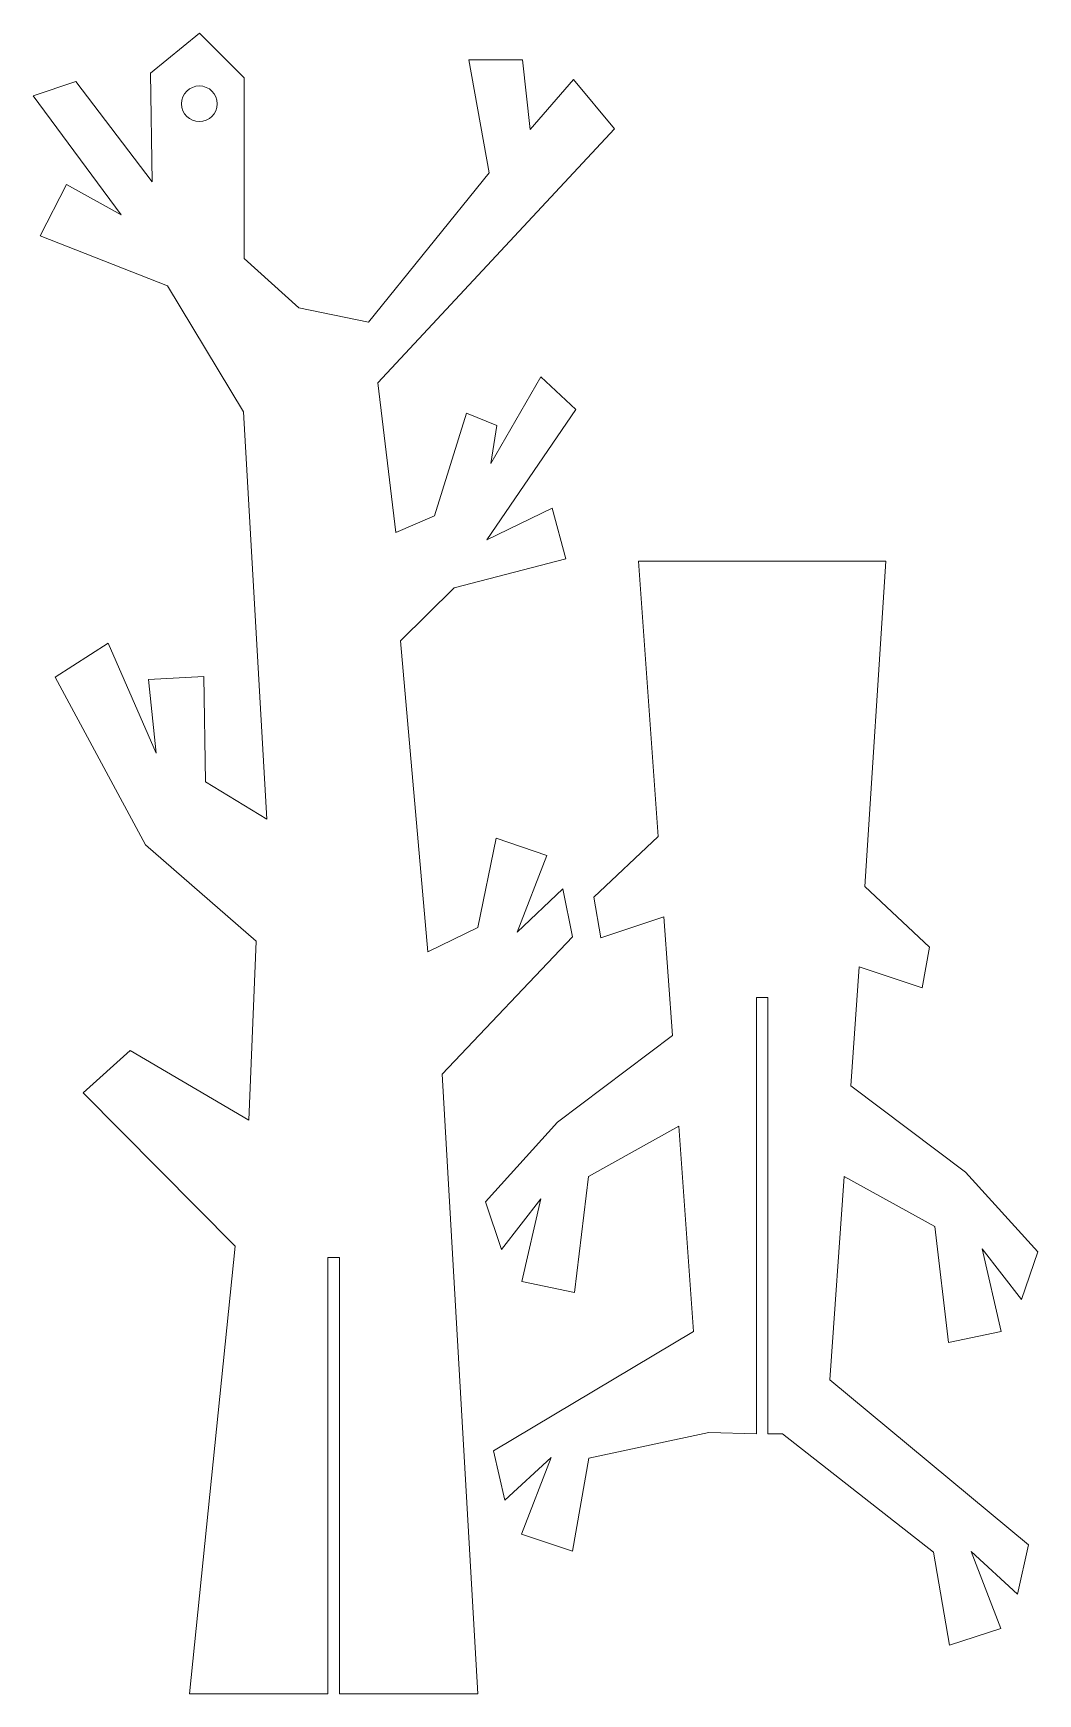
# Model space of a CAD drawing. Header units: millimetres. Extents: x -390 to 390, y -645 to 645.
import ezdxf

# ---------------------------------------------------------------- set-up
doc = ezdxf.new("R2010")
doc.units = ezdxf.units.MM
doc.header["$MEASUREMENT"] = 0
doc.layers.add('Camada 1', color=7, linetype='Continuous')

msp = doc.modelspace()

# ---------------------------------------------------------------- linework, layer by layer
at = {"layer": 'Camada 1', "color": 250, "lineweight": 20}
for points, knots in [([(-44.805, -645), (-44.805, -645), (-152.2748, -645), (-152.2748, -645), (-152.2748, -645), (-152.2748, -645), (-152.2748, -306.0132), (-152.2748, -306.0132), (-152.2748, -306.0132), (-152.2748, -306.0132), (-161.2748, -306.0132), (-161.2748, -306.0132), (-161.2748, -306.0132), (-161.2748, -306.0132), (-161.2748, -645), (-161.2748, -645), (-161.2748, -645), (-161.2748, -645), (-268.7445, -645), (-268.7445, -645), (-268.7445, -645), (-268.7445, -645), (-233.3854, -297.3072), (-233.3854, -297.3072), (-233.3854, -297.3072), (-233.3854, -297.3072), (-351.2475, -178.2662), (-351.2475, -178.2662), (-351.2475, -178.2662), (-351.2475, -178.2662), (-314.7107, -145.2653), (-314.7107, -145.2653), (-314.7107, -145.2653), (-314.7107, -145.2653), (-222.7778, -199.4814), (-222.7778, -199.4814), (-222.7778, -199.4814), (-222.7778, -199.4814), (-216.8849, -60.4047), (-216.8849, -60.4047), (-216.8849, -60.4047), (-216.8849, -60.4047), (-302.9243, 14.438), (-302.9243, 14.438), (-302.9243, 14.438), (-302.9243, 14.438), (-373.0518, 144.6756), (-373.0518, 144.6756), (-373.0518, 144.6756), (-373.0518, 144.6756), (-331.8003, 171.1945), (-331.8003, 171.1945), (-331.8003, 171.1945), (-331.8003, 171.1945), (-294.6738, 85.7443), (-294.6738, 85.7443), (-294.6738, 85.7443), (-294.6738, 85.7443), (-300.5667, 142.9077), (-300.5667, 142.9077), (-300.5667, 142.9077), (-300.5667, 142.9077), (-257.5473, 145.2647), (-257.5473, 145.2647), (-257.5473, 145.2647), (-257.5473, 145.2647), (-256.3685, 63.3509), (-256.3685, 63.3509), (-256.3685, 63.3509), (-256.3685, 63.3509), (-208.6344, 34.4743), (-208.6344, 34.4743), (-208.6344, 34.4743), (-208.6344, 34.4743), (-226.9023, 350.9336), (-226.9023, 350.9336), (-226.9023, 350.9336), (-226.9023, 350.9336), (-285.833, 448.7594), (-285.833, 448.7594), (-285.833, 448.7594), (-285.833, 448.7594), (-384.837, 487.6538), (-384.837, 487.6538), (-384.837, 487.6538), (-384.837, 487.6538), (-364.211, 527.4325), (-364.211, 527.4325), (-364.211, 527.4325), (-364.211, 527.4325), (-321.7807, 503.8597), (-321.7807, 503.8597), (-321.7807, 503.8597), (-321.7807, 503.8597), (-390.1397, 596.3817), (-390.1397, 596.3817), (-390.1397, 596.3817), (-390.1397, 596.3817), (-357.1382, 607.5784), (-357.1382, 607.5784), (-357.1382, 607.5784), (-357.1382, 607.5784), (-297.6177, 529.495), (-297.6177, 529.495), (-297.6177, 529.495), (-297.6177, 529.495), (-299.0911, 614.061), (-299.0911, 614.061), (-299.0911, 614.061), (-299.0911, 614.061), (-261.0809, 645), (-261.0809, 645), (-261.0809, 645), (-261.0809, 645), (-226.3115, 610.2306), (-226.3115, 610.2306), (-226.3115, 610.2306), (-226.3115, 610.2306), (-226.3115, 469.9751), (-226.3115, 469.9751), (-226.3115, 469.9751), (-226.3115, 469.9751), (-183.8812, 431.6703), (-183.8812, 431.6703), (-183.8812, 431.6703), (-183.8812, 431.6703), (-129.6645, 420.4731), (-129.6645, 420.4731), (-129.6645, 420.4731), (-129.6645, 420.4731), (-35.9643, 536.5672), (-35.9643, 536.5672), (-35.9643, 536.5672), (-35.9643, 536.5672), (-51.8756, 624.3745), (-51.8756, 624.3745), (-51.8756, 624.3745), (-51.8756, 624.3745), (-10.035, 624.3745), (-10.035, 624.3745), (-10.035, 624.3745), (-10.035, 624.3745), (-4.1416, 570.1579), (-4.1416, 570.1579), (-4.1416, 570.1579), (-4.1416, 570.1579), (29.4491, 609.0523), (29.4491, 609.0523), (29.4491, 609.0523), (29.4491, 609.0523), (61.2718, 570.7476), (61.2718, 570.7476), (61.2718, 570.7476), (61.2718, 570.7476), (-122.5928, 373.3287), (-122.5928, 373.3287), (-122.5928, 373.3287), (-122.5928, 373.3287), (-108.4494, 257.2345), (-108.4494, 257.2345), (-108.4494, 257.2345), (-108.4494, 257.2345), (-78.3946, 270.1991), (-78.3946, 270.1991), (-78.3946, 270.1991), (-78.3946, 270.1991), (-53.6436, 349.7559), (-53.6436, 349.7559), (-53.6436, 349.7559), (-53.6436, 349.7559), (-30.0714, 340.3271), (-30.0714, 340.3271), (-30.0714, 340.3271), (-30.0714, 340.3271), (-34.786, 310.8615), (-34.786, 310.8615), (-34.786, 310.8615), (-34.786, 310.8615), (4.1084, 378.0428), (4.1084, 378.0428), (4.1084, 378.0428), (4.1084, 378.0428), (31.217, 352.7026), (31.217, 352.7026), (31.217, 352.7026), (31.217, 352.7026), (-37.7322, 251.3416), (-37.7322, 251.3416), (-37.7322, 251.3416), (-37.7322, 251.3416), (12.948, 276.0926), (12.948, 276.0926), (12.948, 276.0926), (12.948, 276.0926), (23.5556, 236.6085), (23.5556, 236.6085), (23.5556, 236.6085), (23.5556, 236.6085), (-63.0729, 214.2145), (-63.0729, 214.2145), (-63.0729, 214.2145), (-63.0729, 214.2145), (-104.9135, 172.963), (-104.9135, 172.963), (-104.9135, 172.963), (-104.9135, 172.963), (-83.6989, -68.6547), (-83.6989, -68.6547), (-83.6989, -68.6547), (-83.6989, -68.6547), (-44.8045, -49.7966), (-44.8045, -49.7966), (-44.8045, -49.7966), (-44.8045, -49.7966), (-30.661, 19.7418), (-30.661, 19.7418), (-30.661, 19.7418), (-30.661, 19.7418), (8.8225, 6.188), (8.8225, 6.188), (8.8225, 6.188), (8.8225, 6.188), (-14.1606, -53.3324), (-14.1606, -53.3324), (-14.1606, -53.3324), (-14.1606, -53.3324), (21.198, -19.7418), (21.198, -19.7418), (21.198, -19.7418), (21.198, -19.7418), (28.8589, -56.8683), (28.8589, -56.8683), (28.8589, -56.8683), (28.8589, -56.8683), (-72.5022, -163.5337), (-72.5022, -163.5337), (-72.5022, -163.5337), (-72.5022, -163.5337), (-44.805, -645), (-44.805, -645)], [0, 0, 0, 0, 0.016393443, 0.016393443, 0.016393443, 0.016393443, 0.032786885, 0.032786885, 0.032786885, 0.032786885, 0.049180328, 0.049180328, 0.049180328, 0.049180328, 0.06557377, 0.06557377, 0.06557377, 0.06557377, 0.081967213, 0.081967213, 0.081967213, 0.081967213, 0.098360656, 0.098360656, 0.098360656, 0.098360656, 0.114754098, 0.114754098, 0.114754098, 0.114754098, 0.131147541, 0.131147541, 0.131147541, 0.131147541, 0.147540984, 0.147540984, 0.147540984, 0.147540984, 0.163934426, 0.163934426, 0.163934426, 0.163934426, 0.180327869, 0.180327869, 0.180327869, 0.180327869, 0.196721311, 0.196721311, 0.196721311, 0.196721311, 0.213114754, 0.213114754, 0.213114754, 0.213114754, 0.229508197, 0.229508197, 0.229508197, 0.229508197, 0.245901639, 0.245901639, 0.245901639, 0.245901639, 0.262295082, 0.262295082, 0.262295082, 0.262295082, 0.278688525, 0.278688525, 0.278688525, 0.278688525, 0.295081967, 0.295081967, 0.295081967, 0.295081967, 0.31147541, 0.31147541, 0.31147541, 0.31147541, 0.327868852, 0.327868852, 0.327868852, 0.327868852, 0.344262295, 0.344262295, 0.344262295, 0.344262295, 0.360655738, 0.360655738, 0.360655738, 0.360655738, 0.37704918, 0.37704918, 0.37704918, 0.37704918, 0.393442623, 0.393442623, 0.393442623, 0.393442623, 0.409836066, 0.409836066, 0.409836066, 0.409836066, 0.426229508, 0.426229508, 0.426229508, 0.426229508, 0.442622951, 0.442622951, 0.442622951, 0.442622951, 0.459016393, 0.459016393, 0.459016393, 0.459016393, 0.475409836, 0.475409836, 0.475409836, 0.475409836, 0.491803279, 0.491803279, 0.491803279, 0.491803279, 0.508196721, 0.508196721, 0.508196721, 0.508196721, 0.524590164, 0.524590164, 0.524590164, 0.524590164, 0.540983607, 0.540983607, 0.540983607, 0.540983607, 0.557377049, 0.557377049, 0.557377049, 0.557377049, 0.573770492, 0.573770492, 0.573770492, 0.573770492, 0.590163934, 0.590163934, 0.590163934, 0.590163934, 0.606557377, 0.606557377, 0.606557377, 0.606557377, 0.62295082, 0.62295082, 0.62295082, 0.62295082, 0.639344262, 0.639344262, 0.639344262, 0.639344262, 0.655737705, 0.655737705, 0.655737705, 0.655737705, 0.672131148, 0.672131148, 0.672131148, 0.672131148, 0.68852459, 0.68852459, 0.68852459, 0.68852459, 0.704918033, 0.704918033, 0.704918033, 0.704918033, 0.721311475, 0.721311475, 0.721311475, 0.721311475, 0.737704918, 0.737704918, 0.737704918, 0.737704918, 0.754098361, 0.754098361, 0.754098361, 0.754098361, 0.770491803, 0.770491803, 0.770491803, 0.770491803, 0.786885246, 0.786885246, 0.786885246, 0.786885246, 0.803278689, 0.803278689, 0.803278689, 0.803278689, 0.819672131, 0.819672131, 0.819672131, 0.819672131, 0.836065574, 0.836065574, 0.836065574, 0.836065574, 0.852459016, 0.852459016, 0.852459016, 0.852459016, 0.868852459, 0.868852459, 0.868852459, 0.868852459, 0.885245902, 0.885245902, 0.885245902, 0.885245902, 0.901639344, 0.901639344, 0.901639344, 0.901639344, 0.918032787, 0.918032787, 0.918032787, 0.918032787, 0.93442623, 0.93442623, 0.93442623, 0.93442623, 0.950819672, 0.950819672, 0.950819672, 0.950819672, 0.967213115, 0.967213115, 0.967213115, 0.967213115, 1, 1, 1, 1]), ([(-261.0809, 604.0397), (-253.4323, 604.0397), (-247.232, 597.8395), (-247.232, 590.1909), (-247.232, 590.1909), (-247.232, 582.5423), (-253.4323, 576.342), (-261.0809, 576.342), (-261.0809, 576.342), (-268.7295, 576.342), (-274.9298, 582.5423), (-274.9298, 590.1909), (-274.9298, 590.1909), (-274.9298, 597.8395), (-268.7295, 604.0397), (-261.0809, 604.0397)], [0, 0, 0, 0, 0.2, 0.2, 0.2, 0.2, 0.4, 0.4, 0.4, 0.4, 0.6, 0.6, 0.6, 0.6, 1, 1, 1, 1]), ([(99.7226, -41.3197), (99.7226, -41.3197), (50.7522, -57.8004), (50.7522, -57.8004), (50.7522, -57.8004), (50.7522, -57.8004), (45.303, -26.1568), (45.303, -26.1568), (45.303, -26.1568), (45.303, -26.1568), (95.2742, 20.9358), (95.2742, 20.9358), (95.2742, 20.9358), (95.2742, 20.9358), (79.9835, 234.9102), (79.9835, 234.9102), (79.9835, 234.9102), (79.9835, 234.9102), (272.1002, 234.9102), (272.1002, 234.9102), (272.1002, 234.9102), (272.1002, 234.9102), (255.9303, -17.95), (255.9303, -17.95), (255.9303, -17.95), (255.9303, -17.95), (305.9056, -65.0383), (305.9056, -65.0383), (305.9056, -65.0383), (305.9056, -65.0383), (300.4593, -96.6824), (300.4593, -96.6824), (300.4593, -96.6824), (300.4593, -96.6824), (251.4873, -80.2059), (251.4873, -80.2059), (251.4873, -80.2059), (251.4873, -80.2059), (244.8912, -172.6225), (244.8912, -172.6225), (244.8912, -172.6225), (244.8912, -172.6225), (334.0447, -239.8482), (334.0447, -239.8482), (334.0447, -239.8482), (334.0447, -239.8482), (390.1397, -301.5932), (390.1397, -301.5932), (390.1397, -301.5932), (390.1397, -301.5932), (377.5526, -338.6755), (377.5526, -338.6755), (377.5526, -338.6755), (377.5526, -338.6755), (347.0341, -299.2997), (347.0341, -299.2997), (347.0341, -299.2997), (347.0341, -299.2997), (361.8007, -363.6073), (361.8007, -363.6073), (361.8007, -363.6073), (361.8007, -363.6073), (320.8519, -372.0916), (320.8519, -372.0916), (320.8519, -372.0916), (320.8519, -372.0916), (310.0929, -282.0746), (310.0929, -282.0746), (310.0929, -282.0746), (310.0929, -282.0746), (239.8661, -243.0314), (239.8661, -243.0314), (239.8661, -243.0314), (239.8661, -243.0314), (228.5222, -401.2336), (228.5222, -401.2336), (228.5222, -401.2336), (228.5222, -401.2336), (382.9524, -529.2856), (382.9524, -529.2856), (382.9524, -529.2856), (382.9524, -529.2856), (374.405, -567.578), (374.405, -567.578), (374.405, -567.578), (374.405, -567.578), (338.3304, -534.3644), (338.3304, -534.3644), (338.3304, -534.3644), (338.3304, -534.3644), (361.4121, -594.1599), (361.4121, -594.1599), (361.4121, -594.1599), (361.4121, -594.1599), (321.6148, -607.2919), (321.6148, -607.2919), (321.6148, -607.2919), (321.6148, -607.2919), (309.1395, -534.9121), (309.1395, -534.9121), (309.1395, -534.9121), (309.1395, -534.9121), (191.9532, -443.0634), (191.9532, -443.0634), (191.9532, -443.0634), (191.9532, -443.0634), (180.5419, -443.0634), (180.5419, -443.0634), (180.5419, -443.0634), (180.5419, -443.0634), (180.5419, -104.0766), (180.5419, -104.0766), (180.5419, -104.0766), (180.5419, -104.0766), (171.5419, -104.0766), (171.5419, -104.0766), (171.5419, -104.0766), (171.5419, -104.0766), (171.5419, -443.0634), (171.5419, -443.0634), (171.5419, -443.0634), (171.5419, -443.0634), (134.5834, -441.9796), (134.5834, -441.9796), (134.5834, -441.9796), (134.5834, -441.9796), (41.3184, -461.8603), (41.3184, -461.8603), (41.3184, -461.8603), (41.3184, -461.8603), (28.8495, -534.2413), (28.8495, -534.2413), (28.8495, -534.2413), (28.8495, -534.2413), (-10.949, -521.1127), (-10.949, -521.1127), (-10.949, -521.1127), (-10.949, -521.1127), (12.1274, -461.3151), (12.1274, -461.3151), (12.1274, -461.3151), (12.1274, -461.3151), (-23.9442, -494.532), (-23.9442, -494.532), (-23.9442, -494.532), (-23.9442, -494.532), (-32.4951, -456.2404), (-32.4951, -456.2404), (-32.4951, -456.2404), (-32.4951, -456.2404), (122.7416, -363.4419), (122.7416, -363.4419), (122.7416, -363.4419), (122.7416, -363.4419), (111.3583, -204.144), (111.3583, -204.144), (111.3583, -204.144), (111.3583, -204.144), (41.135, -243.1934), (41.135, -243.1934), (41.135, -243.1934), (41.135, -243.1934), (30.384, -333.2114), (30.384, -333.2114), (30.384, -333.2114), (30.384, -333.2114), (-10.5656, -324.7306), (-10.5656, -324.7306), (-10.5656, -324.7306), (-10.5656, -324.7306), (4.1952, -260.4218), (4.1952, -260.4218), (4.1952, -260.4218), (4.1952, -260.4218), (-26.3197, -299.8003), (-26.3197, -299.8003), (-26.3197, -299.8003), (-26.3197, -299.8003), (-38.9101, -262.7191), (-38.9101, -262.7191), (-38.9101, -262.7191), (-38.9101, -262.7191), (17.1794, -200.9691), (17.1794, -200.9691), (17.1794, -200.9691), (17.1794, -200.9691), (106.327, -133.7355), (106.327, -133.7355), (106.327, -133.7355), (106.327, -133.7355), (99.7226, -41.3197), (99.7226, -41.3197)], [0, 0, 0, 0, 0.020408163, 0.020408163, 0.020408163, 0.020408163, 0.040816327, 0.040816327, 0.040816327, 0.040816327, 0.06122449, 0.06122449, 0.06122449, 0.06122449, 0.081632653, 0.081632653, 0.081632653, 0.081632653, 0.102040816, 0.102040816, 0.102040816, 0.102040816, 0.12244898, 0.12244898, 0.12244898, 0.12244898, 0.142857143, 0.142857143, 0.142857143, 0.142857143, 0.163265306, 0.163265306, 0.163265306, 0.163265306, 0.183673469, 0.183673469, 0.183673469, 0.183673469, 0.204081633, 0.204081633, 0.204081633, 0.204081633, 0.224489796, 0.224489796, 0.224489796, 0.224489796, 0.244897959, 0.244897959, 0.244897959, 0.244897959, 0.265306122, 0.265306122, 0.265306122, 0.265306122, 0.285714286, 0.285714286, 0.285714286, 0.285714286, 0.306122449, 0.306122449, 0.306122449, 0.306122449, 0.326530612, 0.326530612, 0.326530612, 0.326530612, 0.346938776, 0.346938776, 0.346938776, 0.346938776, 0.367346939, 0.367346939, 0.367346939, 0.367346939, 0.387755102, 0.387755102, 0.387755102, 0.387755102, 0.408163265, 0.408163265, 0.408163265, 0.408163265, 0.428571429, 0.428571429, 0.428571429, 0.428571429, 0.448979592, 0.448979592, 0.448979592, 0.448979592, 0.469387755, 0.469387755, 0.469387755, 0.469387755, 0.489795918, 0.489795918, 0.489795918, 0.489795918, 0.510204082, 0.510204082, 0.510204082, 0.510204082, 0.530612245, 0.530612245, 0.530612245, 0.530612245, 0.551020408, 0.551020408, 0.551020408, 0.551020408, 0.571428571, 0.571428571, 0.571428571, 0.571428571, 0.591836735, 0.591836735, 0.591836735, 0.591836735, 0.612244898, 0.612244898, 0.612244898, 0.612244898, 0.632653061, 0.632653061, 0.632653061, 0.632653061, 0.653061224, 0.653061224, 0.653061224, 0.653061224, 0.673469388, 0.673469388, 0.673469388, 0.673469388, 0.693877551, 0.693877551, 0.693877551, 0.693877551, 0.714285714, 0.714285714, 0.714285714, 0.714285714, 0.734693878, 0.734693878, 0.734693878, 0.734693878, 0.755102041, 0.755102041, 0.755102041, 0.755102041, 0.775510204, 0.775510204, 0.775510204, 0.775510204, 0.795918367, 0.795918367, 0.795918367, 0.795918367, 0.816326531, 0.816326531, 0.816326531, 0.816326531, 0.836734694, 0.836734694, 0.836734694, 0.836734694, 0.857142857, 0.857142857, 0.857142857, 0.857142857, 0.87755102, 0.87755102, 0.87755102, 0.87755102, 0.897959184, 0.897959184, 0.897959184, 0.897959184, 0.918367347, 0.918367347, 0.918367347, 0.918367347, 0.93877551, 0.93877551, 0.93877551, 0.93877551, 0.959183673, 0.959183673, 0.959183673, 0.959183673, 1, 1, 1, 1])]:
    msp.add_open_spline(points, degree=3, knots=knots, dxfattribs=at)

doc.saveas('drawing.dxf')
